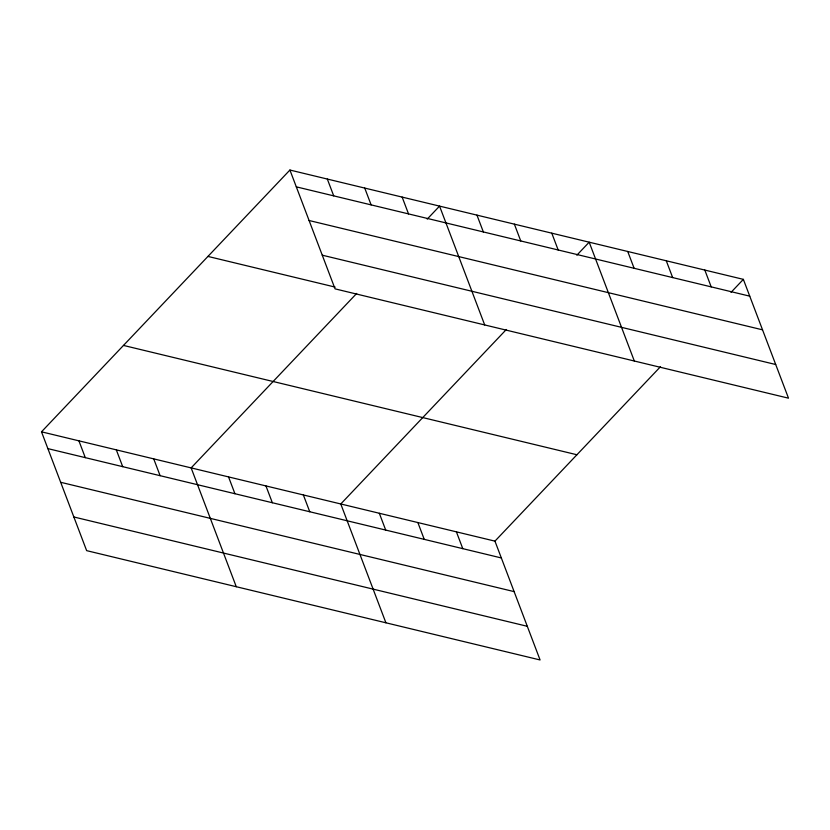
<?xml version="1.0" encoding="UTF-8"?>
<svg xmlns="http://www.w3.org/2000/svg" width="830" height="830" viewBox="0 0 830 830"><rect width="100%" height="100%" fill="white"/><g stroke="black" fill="none" stroke-linecap="round" stroke-linejoin="round"><path stroke-width="1.25" d="M41.5 431.818L494.95 541.139L540.081 659.964L86.642 550.643L41.5 431.818L289.919 170.036L743.358 279.357L788.5 398.182L335.05 288.861L289.919 170.036M356.693 293.426L191.139 467.892L236.27 586.717M427.211 219.12L439.558 206.11L484.689 324.935M506.331 329.5L340.777 503.976L385.909 622.791M576.85 255.194L589.186 242.184L634.327 361.009M494.95 541.139L660.504 366.673M731.023 292.368L743.358 279.357M296.3 186.843L749.749 296.165M309.092 220.51L762.531 329.832M322.268 255.194L775.708 364.515M207.936 256.418L335.133 287.087M123.473 345.425L576.923 454.757M47.881 448.625L501.33 557.947M60.673 482.292L514.123 591.614M73.849 516.976L527.299 626.297M704.815 270.061L711.206 286.879M666.272 260.776L672.663 277.583M627.729 251.48L634.12 268.287M551.784 233.168L558.165 249.975M514.372 224.152L520.752 240.959M476.96 215.126L483.351 231.944M402.145 197.094L408.526 213.901M364.733 188.078L371.124 204.886M327.321 179.052L333.712 195.859M456.407 531.854L462.787 548.661M417.864 522.558L424.244 539.365M379.32 513.262L385.701 530.069M303.365 494.95L309.756 511.757M265.953 485.934L272.344 502.741M228.551 476.918L234.932 493.726M153.726 458.876L160.117 475.683M116.314 449.86L122.705 466.668M78.912 440.834L85.293 457.652"/></g></svg>
